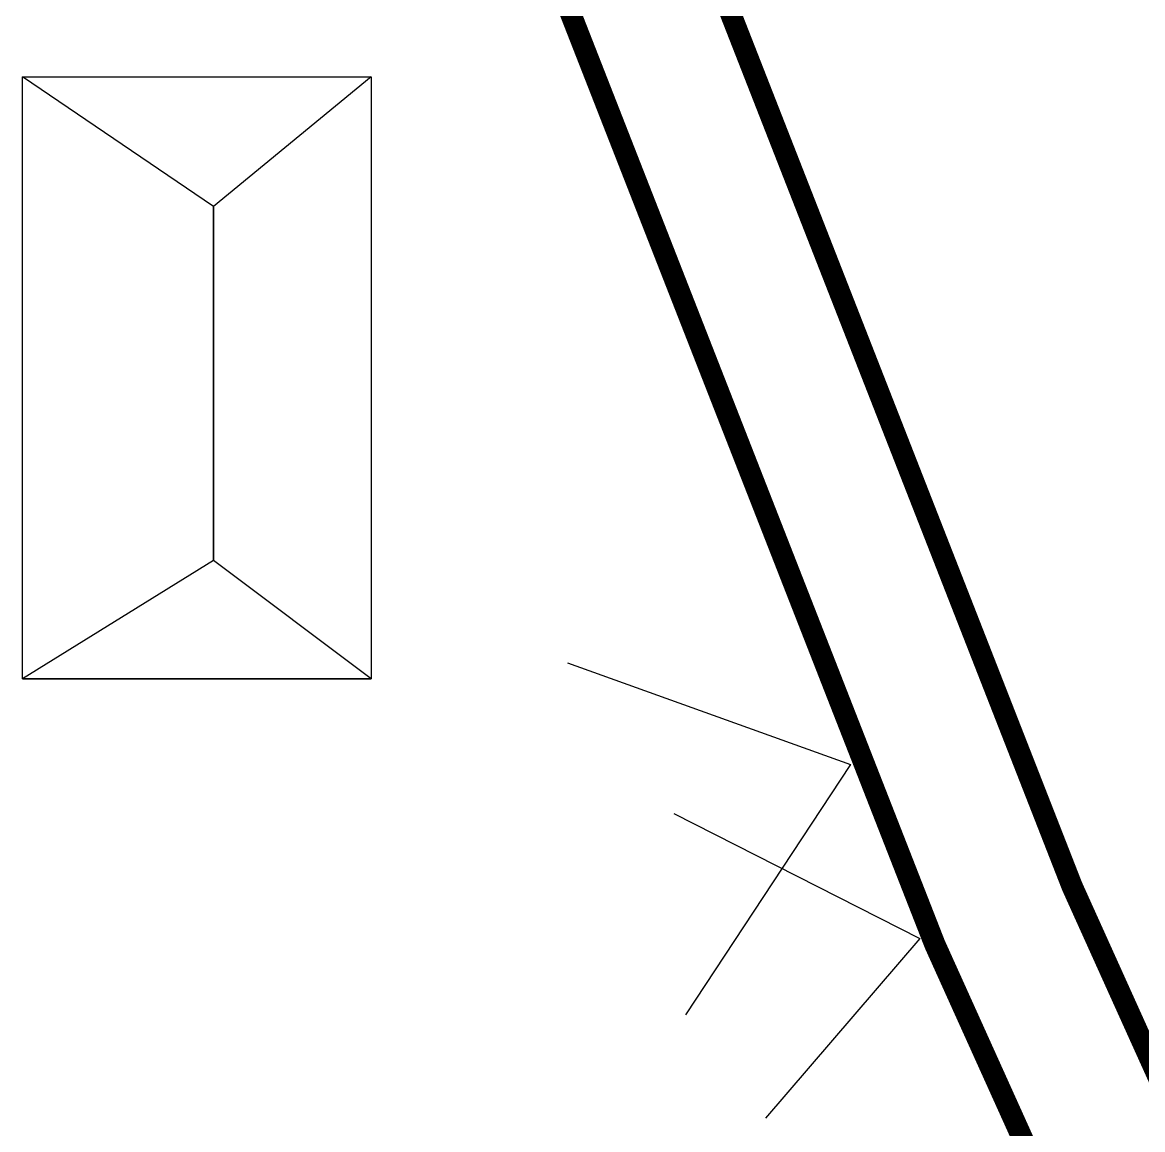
# Model space of a CAD drawing. Header units: inches. Extents: x -885 to 26362, y -28010 to 990.
# Drawn here: x 4285.614 to 4289.745, y -2350.717 to -2346.634 of the extents above; entities that cross this region are included whole.
import ezdxf

# ---------------------------------------------------------------- set-up
doc = ezdxf.new("R2010")
doc.units = ezdxf.units.IN
doc.header["$MEASUREMENT"] = 0
doc.layers.add('BUILDING', color=5, linetype='Continuous', lineweight=15)
doc.layers.add('Text', color=7, linetype='Continuous')

msp = doc.modelspace()

# ---------------------------------------------------------------- linework, layer by layer
at = {"layer": 'BUILDING', "const_width": 0.078483}
for points in [[(4286.202835, -2337.945903), (4286.311084, -2339.056569), (4286.403208, -2340.214247), (4286.473712, -2341.045776), (4286.618577, -2341.563211), (4286.836463, -2342.114296), (4286.958253, -2343.102032), (4287.048463, -2344.315091), (4287.511675, -2346.284713), (4288.978585, -2350.033824), (4289.531591, -2351.259117), (4290.532373, -2352.872483), (4292.114767, -2354.95301), (4293.392632, -2356.723943), (4295.223484, -2359.358849)], [(4286.752751, -2337.924664), (4286.858349, -2339.008129), (4286.950747, -2340.169249), (4287.016746, -2340.947643), (4287.139943, -2341.387685), (4287.373138, -2341.97749), (4287.505135, -2343.048013), (4287.593134, -2344.23132), (4288.037524, -2346.120913), (4289.485094, -2349.820597), (4290.017483, -2351.000206), (4290.985463, -2352.560692), (4292.55623, -2354.625932), (4293.841003, -2356.406439), (4295.684565, -2359.059636)]]:
    msp.add_lwpolyline(points, dxfattribs=at)
at = {"layer": 'Text'}
msp.add_lwpolyline([(4285.614, -2349.054685), (4285.614, -2346.834667), (4286.900445, -2346.834667), (4286.900445, -2349.054685)], close=True, dxfattribs=at)
msp.add_lwpolyline([(4286.319041, -2347.312393), (4285.614, -2346.834667), (4286.900445, -2346.834667), (4286.319041, -2347.312393), (4286.319041, -2348.617988), (4285.614, -2349.054685), (4286.900445, -2349.054685), (4286.319041, -2348.617988)], dxfattribs=at)
at = {"layer": 'Text', "color": 6}
msp.add_lwpolyline([(4286.319041, -2348.617988), (4286.319041, -2347.312393)], dxfattribs=at)
at = {"layer": 'Text', "color": 5, "lineweight": 25}
for points in [[(4287.623666, -2348.995837), (4288.667287, -2349.370037), (4288.059497, -2350.294267)], [(4288.016087, -2349.551141), (4288.923609, -2350.011952), (4288.353622, -2350.675197)]]:
    msp.add_lwpolyline(points, dxfattribs=at)

doc.saveas('drawing.dxf')
